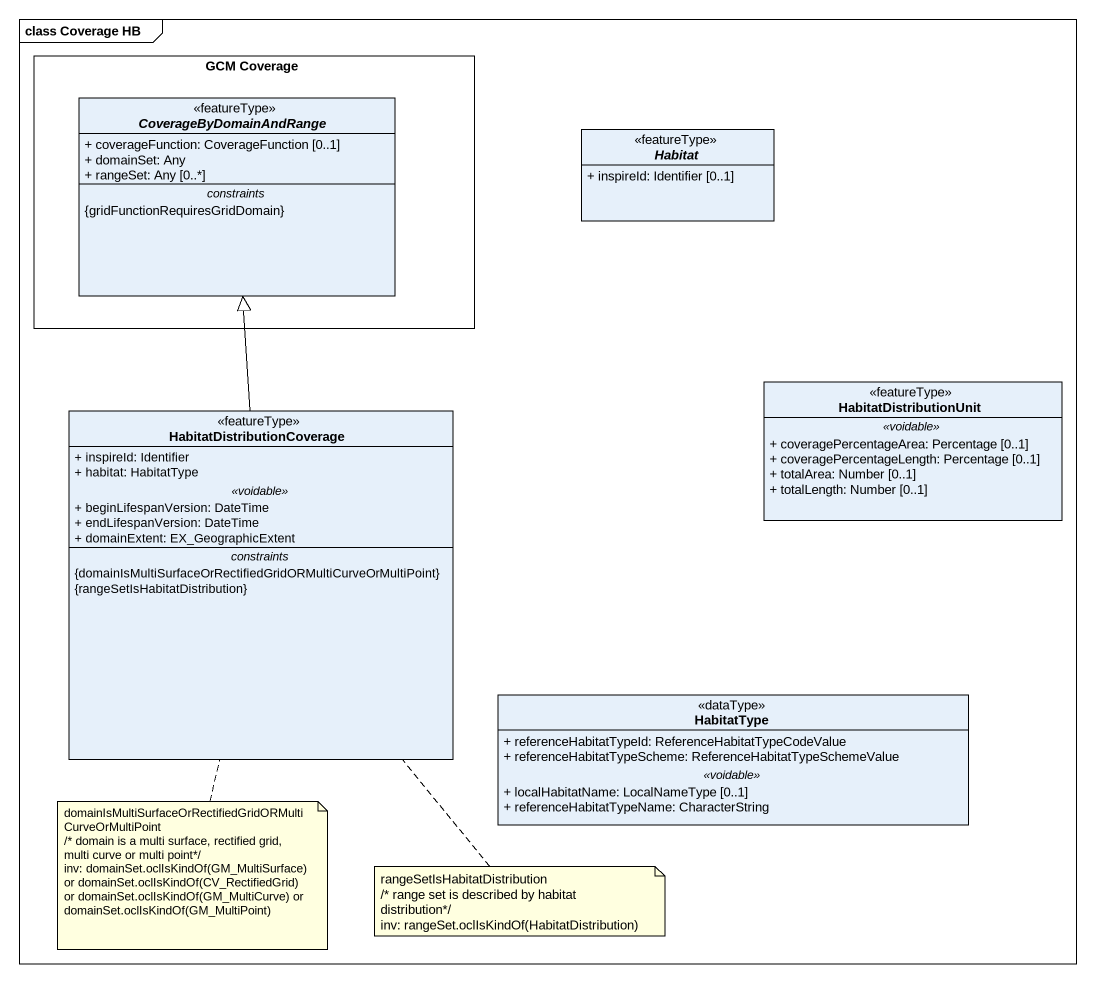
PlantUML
@startuml
mainframe class Coverage HB
hide circle
hide empty members
skinparam classAttributeIconSize 0
rectangle "GCM Coverage" as GCM_Coverage {
  abstract class CoverageByDomainAndRange <<featureType>> {
    + coverageFunction: CoverageFunction [0..1]
    + domainSet: Any
    + rangeSet: Any [0..*]
    -- constraints --
    {gridFunctionRequiresGridDomain}
  }
}
abstract class Habitat <<featureType>> {
  + inspireId: Identifier [0..1]
}
class HabitatDistributionCoverage <<featureType>> {
  + inspireId: Identifier
  + habitat: HabitatType
  .. <<voidable>> ..
  + beginLifespanVersion: DateTime
  + endLifespanVersion: DateTime
  + domainExtent: EX_GeographicExtent
  -- constraints --
  {domainIsMultiSurfaceOrRectifiedGridORMultiCurveOrMultiPoint}
  {rangeSetIsHabitatDistribution}
}
class HabitatDistributionUnit <<featureType>> {
  .. <<voidable>> ..
  + coveragePercentageArea: Percentage [0..1]
  + coveragePercentageLength: Percentage [0..1]
  + totalArea: Number [0..1]
  + totalLength: Number [0..1]
}
class HabitatType <<dataType>> {
  + referenceHabitatTypeId: ReferenceHabitatTypeCodeValue
  + referenceHabitatTypeScheme: ReferenceHabitatTypeSchemeValue
  .. <<voidable>> ..
  + localHabitatName: LocalNameType [0..1]
  + referenceHabitatTypeName: CharacterString
}
HabitatDistributionCoverage -up-|> CoverageByDomainAndRange
note bottom of HabitatDistributionCoverage
  domainIsMultiSurfaceOrRectifiedGridORMultiCurveOrMultiPoint
  /* domain is a multi surface, rectified grid, multi curve or multi point*/
  inv: domainSet.oclIsKindOf(GM_MultiSurface) or domainSet.oclIsKindOf(CV_RectifiedGrid) or domainSet.oclIsKindOf(GM_MultiCurve) or domainSet.oclIsKindOf(GM_MultiPoint)
end note
note bottom of HabitatDistributionCoverage
  rangeSetIsHabitatDistribution
  /* range set is described by habitat distribution*/
  inv: rangeSet.oclIsKindOf(HabitatDistribution)
end note
@enduml
